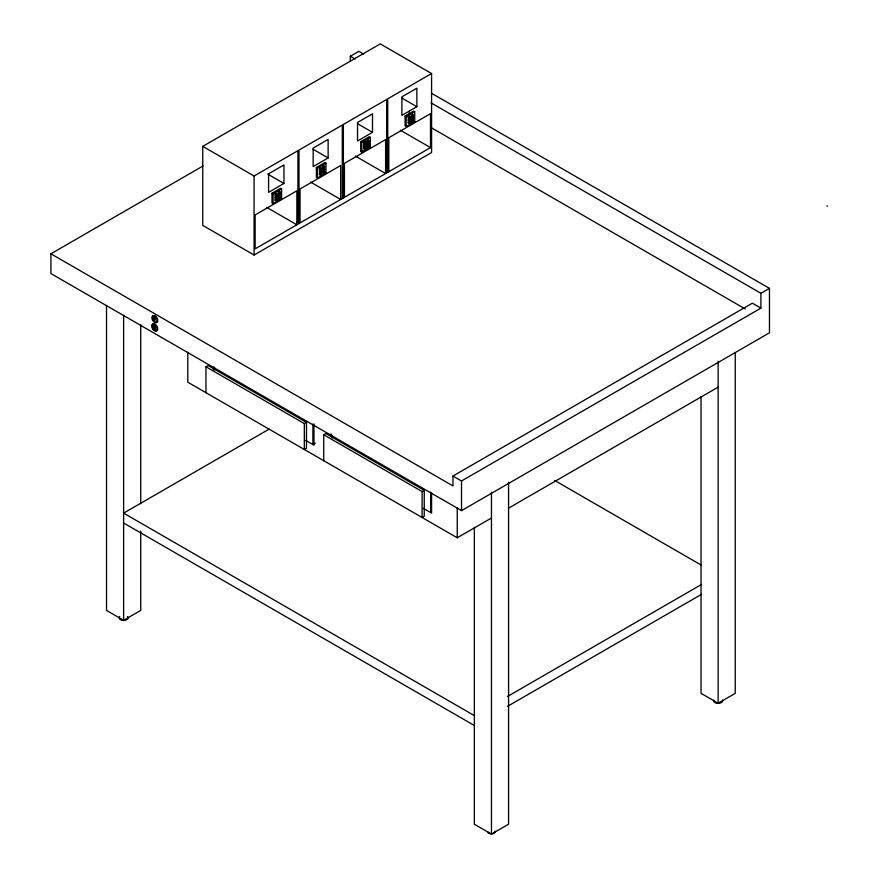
<?xml version="1.0" encoding="UTF-8"?>
<svg xmlns="http://www.w3.org/2000/svg" width="878" height="878" viewBox="0 0 878 878"><rect width="100%" height="100%" fill="white"/><g stroke="black" fill="none" stroke-linecap="round" stroke-linejoin="round"><path stroke-width="1.32" d="M279.577 197.923L279.5 197.605M324.037 172.176L323.708 172.67L323.62 172.011M412.89 120.725L412.364 121.153L412.879 120.516M321.282 175.128C322.292 173.778 323.258 175.172 320.876 174.799A1.13 0.658 -60 0 1 319.866 174.217A1.13 0.658 -60 0 1 321.205 173.021A1.13 0.658 -60 0 1 320.843 174.777L321.096 174.678M366.477 148.327L365.928 149.403L365.248 148.92A1.13 0.658 -60 0 0 365.588 147.142A1.13 0.658 -60 0 0 364.238 148.327A1.13 0.658 -60 0 0 365.226 148.898L366.839 148.689L366.027 148.58M410.948 123.139C410.652 122.843 410.915 123.282 410.608 123.26M368.101 146.571L368.453 146.033M276.691 194.905L276.361 194.642M276.581 194.707L276.186 195.234L276.647 194.543M320.558 169.498L320.81 168.642M409.565 117.18L409.192 118.091M276.789 196.815L276.57 196.99M320.964 169.256L320.602 168.741M364.919 143.52L365.259 142.708M365.446 145.364L364.666 146.11A1.13 0.658 -60 0 1 363.711 145.55A1.13 0.658 -60 0 1 365.05 144.365A1.13 0.658 -60 0 1 364.688 146.121L365.478 145.155M409.861 117.63L409.664 117.103L409.302 117.937L409.499 117.268A1.13 0.658 -60 0 0 409.06 116.28A1.13 0.658 -60 0 0 408.05 117.751A1.13 0.658 -60 0 0 409.06 118.069M323.73 170.047L324.234 169.125L324.004 169.838M321.282 174.513L321.491 174.854M365.391 148.777L366.104 148.645M410.026 123.337L411.113 123.107M277.097 200.733L277.558 200.305M321.864 174.81C322.95 174.184 320.404 174.876 322.369 174.788M277.964 200.217C276.746 200.458 278.03 200.667 278.096 200.206M321.831 174.36L322.281 174.854M366.378 149.019L365.248 148.92M365.38 143.355L364.974 142.862L364.93 143.619M279.094 195.97L279.862 194.861L279.632 195.574M367.684 144.42A1.13 0.658 -60 0 1 366.894 143.783A1.13 0.658 -60 0 1 367.959 142.466A1.13 0.658 -60 0 1 368.387 143.553L368.025 143.696M412.331 118.749L412.671 117.926M409.719 117.795L409.861 117.18M412.66 117.839L412.539 118.629L412.583 117.882M368.058 144.244L368.376 143.465M409.719 120.121L409.796 119.529M409.258 120.407L409.532 119.704A1.13 0.658 -60 0 0 409.126 118.728A1.13 0.658 -60 0 0 408.061 120.056A1.13 0.658 -60 0 0 408.852 120.681M320.898 171.561L320.821 171.792M321.118 171.331L320.591 171.836L320.942 171.122M365.226 145.77L365.413 145.276M279.094 195.399L279.094 195.915A1.13 0.658 -60 0 1 278.15 195.399A1.13 0.658 -60 0 1 279.336 194.071M412.693 120.769L412.693 120.725A1.13 0.658 -60 0 1 411.365 121.241A1.13 0.658 -60 0 1 411.859 119.606A1.13 0.658 -60 0 1 412.869 119.913M409.389 119.704L409.565 120.045M276.361 197.473L276.263 196.913L275.922 197.726A1.13 0.658 -60 0 0 276.296 195.981A1.13 0.658 -60 0 0 274.957 197.166A1.13 0.658 -60 0 0 275.944 197.737L276.735 196.771L276.021 197.671M279.423 193.204L279.632 192.556M279.533 195.037L278.974 195.893M323.499 167.632L323.609 167.061M323.883 167.522L324.015 166.82M364.853 146.099L364.765 145.441L364.754 146.165L365.544 145.704M368.178 141.687L368.31 140.985M412.353 116.105L412.759 115.347L412.254 116.159A1.152 0.669 -60 0 1 411.277 115.655A1.152 0.669 -60 0 1 412.638 114.436A1.152 0.669 -60 0 1 412.276 116.225L412.243 115.611M412.627 116.05L412.759 115.347M275.879 195.3L276.307 194.433M320.338 169.18L320.679 168.697M323.795 167.478L323.927 166.765M368.299 140.886L367.959 141.797A1.152 0.669 -60 0 1 366.872 141.413A1.152 0.669 -60 0 1 368.036 139.975A1.152 0.669 -60 0 1 368.266 141.358M412.539 116.006L412.671 115.303M321.161 175.029L321.458 175.271M409.708 123.326L409.62 123.326A1.13 0.658 -60 0 0 409.96 121.559A1.13 0.658 -60 0 0 408.621 122.744A1.13 0.658 -60 0 0 409.598 123.315L410.3 123.688M276.219 199.504L276.351 200.041L276.372 199.427M320.722 173.756L320.503 173.877M323.587 167.687L323.477 167.237M365.116 147.811L364.886 147.998M367.959 141.797L367.981 141.084L368.091 141.632M409.477 122.843L409.488 122.119L409.576 122.777M365.972 148.887L365.511 149.249L365.654 148.634L366.466 149.238M279.566 192.886L279.797 192.37M412.89 117.893L412.89 118.321M324.026 167.204L324.169 166.644M368.31 141.38L368.222 140.93M368.694 143.904C368.145 142.324 369.353 144.683 367.904 143.652M368.387 143.86L368.694 143.29M412.77 115.841L413.154 115.523M320.909 171.495L320.294 171.989L320.481 171.375M277.064 200.349L276.691 200.579M320.887 174.876L321.447 174.799M364.82 143.674L364.589 143.454M277.569 200.063L276.998 200.623M279.489 198.099L279.248 198.351A1.13 0.658 -60 0 1 278.161 197.791A1.13 0.658 -60 0 1 279.511 196.595A1.13 0.658 -60 0 1 279.149 198.351M276.91 200.25L276.822 200.853L276.91 200.25L277.821 200.799M365.654 148.634L365.566 149.238L366.082 148.766M410.586 123.271L410.575 122.887M277.459 200.766L276.493 200.535A1.13 0.658 -60 0 1 275.494 199.943A1.13 0.658 -60 0 1 276.833 198.757A1.13 0.658 -60 0 1 276.471 200.513L277.174 201.018M279.445 198.241L279.632 197.78M350.311 61.449L350.311 56.247L358.872 51.308L363.613 54.052M202.752 146.374L380.251 43.9L431.581 73.532L431.581 152.552L254.082 255.026L202.752 225.394L202.752 146.374L254.082 176.006L431.581 73.532M431.252 93.101L769.468 288.368L769.468 332.817L461.521 510.612L50.913 273.552L50.913 253.797L202.994 165.997M283.956 183.458L268.58 192.337L268.58 173.811L283.956 164.932L283.956 183.458L267.735 174.096M328.131 157.952L313.161 166.601L313.161 148.075L328.131 139.437L328.131 157.952L313.062 149.26M372.502 132.337L357.533 140.974L357.533 122.459L372.502 113.811L372.502 132.337L357.445 123.644M416.874 106.71L401.904 115.358L401.904 96.832L416.874 88.195L416.874 106.71L401.817 98.018M360.737 141.643L369.298 136.705L370.362 137.319L370.362 147.197L361.813 152.135L360.737 151.521L360.737 141.643L361.813 142.258L370.362 137.319M405.109 116.061L413.67 111.122L414.734 111.736L414.734 121.614L406.185 126.553L405.109 125.938L405.109 116.061L406.185 116.675L414.734 111.736M271.993 193.259L280.543 188.32L281.608 188.935L281.608 198.812L273.058 203.751L271.993 203.136L271.993 193.259L273.058 193.873L281.608 188.935M316.365 167.522L324.915 162.584L325.99 163.198L325.99 173.076L317.43 178.014L316.365 177.4L316.365 167.522L317.43 168.137L325.99 163.198M324.399 166.985L323.938 167.259A1.152 0.669 -60 0 1 322.61 167.786A1.152 0.669 -60 0 1 323.104 166.118A1.152 0.669 -60 0 1 324.125 166.436M364.688 143.652A1.13 0.658 -60 0 0 365.05 141.896A1.13 0.658 -60 0 0 363.711 143.081A1.13 0.658 -60 0 0 364.688 143.652L365.007 143.575M279.566 192.995L279.478 192.545M324.223 169.838L324.322 169.169M279.544 195.52L279.456 195.081M368.08 146.791L368.519 146.231M368.08 146.176L368.233 146.099M360.737 151.521L362.877 150.281M296.852 224.779L255.147 248.858L255.147 214.901L296.852 190.822L296.852 224.779L266.736 207.395M298.992 223.55L297.916 224.164L297.916 151.938L298.992 151.312L298.992 223.55L296.676 222.211M431.581 146.999L300.056 222.924L300.056 188.979L340.686 165.514L340.686 199.471L310.571 182.086M154.517 321.403L153.452 320.777L152.882 317.364L154.561 316.947L155.713 318.385L154.517 318.308L154.517 321.403L155.055 318.001L154.517 318.308M153.452 317.693L154.561 316.947M153.452 320.777L153.99 317.386L153.409 317.057M153.793 328.756L153.266 329.063L153.793 325.595L154.989 326.287L154.989 329.448L153.826 330.183L152.695 328.734L153.793 328.756L153.793 325.595M153.266 325.903L154.989 326.287M153.826 330.183L155.604 329.799L154.989 329.448M205.957 366.774L208.097 365.533L306.477 422.329L306.477 448.263L304.337 449.492L304.337 423.569L205.957 366.774L205.957 392.696M269.195 429.09L123.622 513.125L474.35 715.614M304.337 423.569L306.477 422.329M323.741 434.764L325.87 433.534L424.25 490.33L424.25 516.253L422.109 517.493L422.109 491.559L323.741 434.764L323.741 460.698M315.257 443.181L312.886 444.553L312.886 424.085M106.523 305.434L106.523 610.419L123.622 620.296L140.732 610.419L140.732 531.091M431.01 102.836L760.919 293.307L769.468 288.368M422.109 491.559L424.25 490.33M50.913 253.797L452.96 485.918L452.96 476.041L752.358 303.184L760.919 308.123L760.919 293.307M452.96 476.041L461.521 480.979L760.919 308.123M187.782 352.232L187.782 382.204L457.24 537.775L491.46 518.02M508.571 508.142L718.138 387.143M507.484 696.484L701.577 584.43M507.484 706.362L701.577 594.307M474.35 527.437L474.35 824.222L491.46 834.1L508.571 824.222L508.571 482.252M701.039 396.56L701.039 693.346L718.138 703.223L735.248 693.346L735.248 352.802M410.553 123.578L409.697 123.227M365.896 149.414L365.906 148.788M152.882 317.364L154.023 317.265L155.176 318.692M366.137 149.15L366.313 148.689M368.376 146.022L368.42 146.022A1.13 0.658 -60 0 0 368.387 145.1M155.604 329.799L154.363 329.876L153.222 328.427M279.149 195.981L279.028 195.926A1.13 0.658 -60 0 0 279.632 194.247M350.311 56.247L355.063 58.991M412.353 115.501L412.331 116.214M430.955 127.508L745.246 308.957M413.67 120.999L414.734 121.614M400.39 130.229L430.505 147.614L430.505 113.657L388.811 137.736L388.811 171.693M368.211 143.465L368.76 143.74M364.688 145.496L364.666 146.11M385.42 170.969L387.736 172.307L387.736 100.081L386.671 100.696L386.671 172.922M355.48 156.152L385.596 173.537L385.596 139.591L344.428 163.352L344.428 197.309M324.147 169.169L324.322 169.783M320.437 168.949L320.338 169.619M324.915 172.461L325.99 173.076M320.942 174.689L321.908 175.062M320.876 174.799L321.71 175.15M554.633 480.453L701.555 565.278M155.055 318.001L155.713 318.385M152.695 328.734L153.266 329.063M155.066 330.117L154.451 326.594M305.676 440.383L313.962 445.168L313.962 424.008M423.306 508.307L431.581 513.081L431.581 492.712M123.622 523.003L474.35 725.491M410.202 123.787L410.037 123.052M827.087 205.628L827.087 206.242M718.138 361.253L718.138 703.223M491.46 492.13L491.46 834.1M461.521 480.979L461.521 510.612M457.24 507.802L457.24 537.775M430.659 492.086L430.659 512.554M413 115.117L412.989 115.841M409.389 111.034L409.389 115.073M406.185 116.675L406.185 126.553M368.628 140.71L368.617 141.424M368.606 143.246L368.595 143.959M364.732 143.015L364.71 143.729M361.813 142.258L361.813 152.135M343.364 197.923L343.364 125.697L342.288 126.311L342.288 198.549M332.29 435.29L332.29 438.012M331.061 433.886L331.061 436.531M317.43 168.137L317.43 178.014M279.873 192.326L279.862 193.039M279.862 194.861L279.852 195.574M279.347 197.791L279.325 198.406M276.021 197.056L275.999 197.78M273.058 193.873L273.058 203.751M254.082 176.006L254.082 255.026M214.517 367.289L214.517 370.022M213.442 367.103L213.442 369.781M140.732 324.575L140.732 503.742M123.622 315.312L123.622 620.296M409.554 121.362A1.13 0.658 -60 0 1 408.994 123.063A1.13 0.658 -60 0 1 408.061 122.525A1.13 0.658 -60 0 1 409.258 121.197M275.736 195.421A1.13 0.658 -60 0 1 274.979 194.609A1.13 0.658 -60 0 1 276.252 193.489A1.13 0.658 -60 0 1 276.131 195.059M278.941 193.577A1.152 0.669 -60 0 1 278.139 192.94A1.152 0.669 -60 0 1 279.215 191.591A1.152 0.669 -60 0 1 279.643 192.699M367.476 146.977A1.13 0.658 -60 0 1 366.949 146.033A1.13 0.658 -60 0 1 368.091 144.925M320.679 169.081A1.13 0.658 -60 0 1 319.449 169.673A1.13 0.658 -60 0 1 319.768 168.115A1.13 0.658 -60 0 1 320.876 168.071M320.679 171.55A1.13 0.658 -60 0 1 319.416 172.088A1.13 0.658 -60 0 1 319.899 170.453A1.13 0.658 -60 0 1 320.909 170.76M323.719 169.948A1.13 0.658 -60 0 1 322.555 170.123A1.13 0.658 -60 0 1 323.17 168.543A1.13 0.658 -60 0 1 324.114 168.916M320.503 174.272A1.13 0.658 -60 0 1 319.329 174.382A1.13 0.658 -60 0 1 320.108 172.768A1.13 0.658 -60 0 1 320.876 173.493M152.673 316.234A3.775 2.184 60 0 1 156.021 316.574A3.775 2.184 60 0 1 157.678 321.238A3.775 2.184 60 0 1 154.627 321.71M153.376 320.305A3.775 2.184 60 0 1 152.904 319.438M152.563 324.377A3.885 2.25 60 0 1 156.69 325.738A3.885 2.25 60 0 1 156.844 330.688A3.885 2.25 60 0 1 152.662 327.604M152.366 326.682A3.885 2.25 60 0 1 152.322 325.003M495.104 831.071A3.775 2.184 0 0 1 491.954 833.793A3.775 2.184 0 0 1 487.674 831.631M722.528 700.073A4.533 2.623 0 0 1 718.138 703.377A4.533 2.623 0 0 1 713.759 700.073M127.551 616.521A4.533 2.623 0 0 1 123.622 620.45A4.533 2.623 0 0 1 119.693 616.521M157.228 320.525L157.195 321.315A3.775 2.184 60 0 1 154.791 322.456L154.089 322.017A3.775 2.184 60 0 1 152.146 316.541L152.52 316.08A3.775 2.184 60 0 1 154.341 316.047L155.033 316.486A3.775 2.184 60 0 1 156.756 318.758L157.228 320.525M157.217 329.151L156.482 330.896A3.885 2.25 60 0 1 154.561 330.808L153.848 330.315A3.885 2.25 60 0 1 152.135 327.911L151.839 326.989A3.885 2.25 60 0 1 154.012 324.18A3.885 2.25 60 0 1 157.217 329.052L157.217 329.151M412.32 118.651L412.287 118.673A1.13 0.658 -60 0 1 411.288 118.113A1.13 0.658 -60 0 1 412.627 116.928A1.13 0.658 -60 0 1 412.276 118.684M409.598 118.376A1.13 0.658 -60 0 0 409.96 116.62A1.13 0.658 -60 0 0 408.621 117.806A1.13 0.658 -60 0 0 409.598 118.376M409.598 120.846A1.13 0.658 -60 0 0 409.96 119.09A1.13 0.658 -60 0 0 408.621 120.275A1.13 0.658 -60 0 0 409.598 120.846M412.803 121.46A1.13 0.658 -60 0 0 413.165 119.704A1.13 0.658 -60 0 0 411.826 120.89A1.13 0.658 -60 0 0 412.803 121.46M412.803 118.991A1.13 0.658 -60 0 0 413.165 117.235A1.13 0.658 -60 0 0 411.826 118.42A1.13 0.658 -60 0 0 412.803 118.991M412.814 116.533A1.152 0.669 -60 0 0 413.176 114.744A1.152 0.669 -60 0 0 411.815 115.962A1.152 0.669 -60 0 0 412.814 116.533M275.944 200.206A1.13 0.658 -60 0 0 276.296 198.45A1.13 0.658 -60 0 0 274.957 199.635A1.13 0.658 -60 0 0 275.944 200.206M276.471 195.574A1.13 0.658 -60 0 0 276.833 193.818A1.13 0.658 -60 0 0 275.494 195.004A1.13 0.658 -60 0 0 276.471 195.574M276.471 198.044A1.13 0.658 -60 0 0 276.833 196.288A1.13 0.658 -60 0 0 275.494 197.473A1.13 0.658 -60 0 0 276.471 198.044M279.687 198.658A1.13 0.658 -60 0 0 280.038 196.902A1.13 0.658 -60 0 0 278.699 198.099A1.13 0.658 -60 0 0 279.687 198.658M279.687 196.189A1.13 0.658 -60 0 0 280.038 194.433A1.13 0.658 -60 0 0 278.699 195.629A1.13 0.658 -60 0 0 279.687 196.189M279.687 193.742A1.152 0.669 -60 0 0 280.049 191.953A1.152 0.669 -60 0 0 278.688 193.16A1.152 0.669 -60 0 0 279.687 193.742M364.688 148.591A1.13 0.658 -60 0 0 365.05 146.835A1.13 0.658 -60 0 0 363.711 148.02A1.13 0.658 -60 0 0 364.688 148.591M365.226 143.959A1.13 0.658 -60 0 0 365.588 142.203A1.13 0.658 -60 0 0 364.238 143.388A1.13 0.658 -60 0 0 365.226 143.959M365.226 146.428A1.13 0.658 -60 0 0 365.588 144.672A1.13 0.658 -60 0 0 364.238 145.858A1.13 0.658 -60 0 0 365.226 146.428M368.431 147.043A1.13 0.658 -60 0 0 368.793 145.287A1.13 0.658 -60 0 0 367.454 146.483A1.13 0.658 -60 0 0 368.431 147.043M368.431 144.574A1.13 0.658 -60 0 0 368.793 142.818A1.13 0.658 -60 0 0 367.454 144.014A1.13 0.658 -60 0 0 368.431 144.574M368.431 142.126A1.152 0.669 -60 0 0 368.804 140.337A1.152 0.669 -60 0 0 367.432 141.545A1.152 0.669 -60 0 0 368.431 142.126M323.521 172.615A1.13 0.658 -60 0 0 323.883 170.859A1.13 0.658 -60 0 0 322.544 172.055A1.13 0.658 -60 0 0 323.521 172.615M320.843 169.838A1.13 0.658 -60 0 0 321.205 168.082A1.13 0.658 -60 0 0 319.866 169.278A1.13 0.658 -60 0 0 320.843 169.838M320.843 172.307A1.13 0.658 -60 0 0 321.205 170.552A1.13 0.658 -60 0 0 319.866 171.748A1.13 0.658 -60 0 0 320.843 172.307M324.059 172.933A1.13 0.658 -60 0 0 324.421 171.177A1.13 0.658 -60 0 0 323.071 172.362A1.13 0.658 -60 0 0 324.059 172.933M324.059 170.464A1.13 0.658 -60 0 0 324.421 168.697A1.13 0.658 -60 0 0 323.071 169.893A1.13 0.658 -60 0 0 324.059 170.464M324.059 168.005A1.152 0.669 -60 0 0 324.421 166.216A1.152 0.669 -60 0 0 323.06 167.424A1.152 0.669 -60 0 0 324.059 168.005"/></g></svg>
